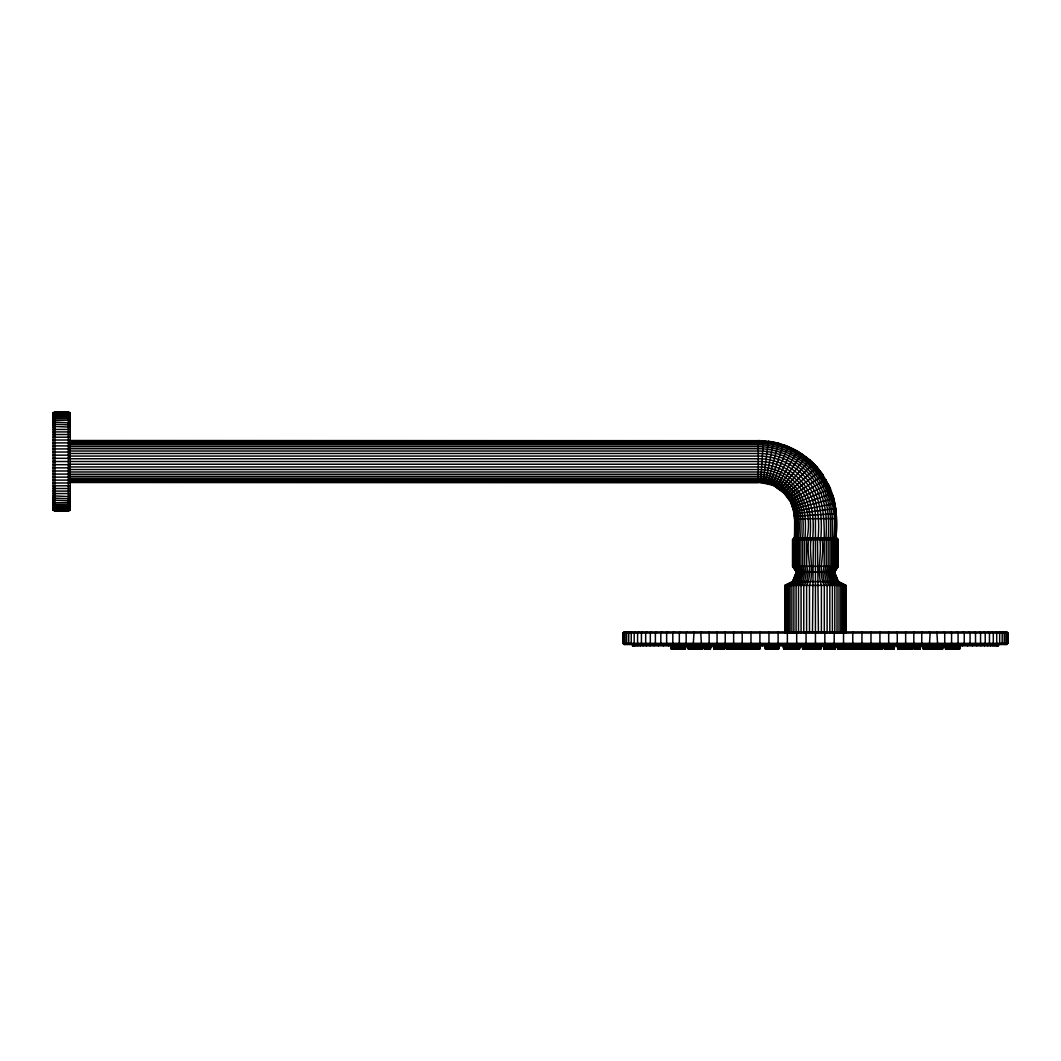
<?xml version="1.0" encoding="UTF-8"?>
<svg xmlns="http://www.w3.org/2000/svg" width="1061" height="1061" viewBox="0 0 1061 1061"><rect width="100%" height="100%" fill="white"/><g stroke="black" fill="none" stroke-linecap="round" stroke-linejoin="round"><path stroke-width="1.5" d="M69.204 440.54L758.27 440.713L758.257 482.463L69.204 482.463M785.1 633.046L785.1 585.393L792.686 581.587L796.479 572.051L792.567 566.335L792.567 539.651L794.477 537.741C795.591 521.932 795.79 502.45 782.262 491.323L809.795 459.93L797.341 451.005L783.389 444.678M795.193 537.741C796.121 522.41 796.678 504.028 784.384 492.569C777.541 485.713 767.952 481.734 758.257 481.76L69.204 481.76M797.288 537.741C798.349 521.84 798.548 502.927 785.856 491.084C778.641 483.843 768.496 479.638 758.257 479.665L69.204 479.665M798.814 537.741C799.954 521.415 799.914 502.118 786.93 490.01C779.437 482.476 768.893 478.113 758.257 478.14L69.204 478.14M802.686 537.741C804.026 520.367 803.376 500.089 789.676 487.278C781.453 479.028 769.915 474.24 758.257 474.267L69.204 474.267M804.967 537.741C806.426 519.744 805.418 498.882 791.281 485.659C782.647 476.986 770.511 471.959 758.27 471.986L69.204 471.986M810.02 537.741C811.692 518.378 809.928 496.23 794.861 482.092C785.286 472.477 771.838 466.906 758.27 466.933L69.204 466.933M812.713 537.741C814.49 517.649 812.328 494.824 796.758 480.182C786.692 470.076 772.541 464.214 758.27 464.241L69.204 464.241M806.055 631.905L806.055 644.478M824.835 644.478L824.835 631.905M788.177 446.482L772.196 485.063L760.631 482.543L763.376 440.7L778.495 443.206L768.469 441.204M796.692 631.905L796.692 644.478M813.389 537.741L812.461 633.046M834.198 644.478L834.198 631.905M673.417 649.053L673.589 645.817M676.003 649.053L676.202 645.817M677.793 649.053L677.979 645.817M681.732 649.053L681.918 645.817M684.65 649.053L684.849 645.817M690.459 649.053L690.645 645.817M694.464 649.053L694.65 645.817M697.753 649.053L697.952 645.817M708.045 649.053L708.231 647.144M709.756 649.053L709.942 645.817M716.082 649.053L716.268 645.817M721.003 649.053L721.374 644.478M724 649.053L724.199 645.817M729.093 649.053L729.186 644.478M732.408 649.053L732.594 645.817M735.326 649.053L735.512 645.817M739.888 649.053L740.074 645.817M743.589 649.053L743.774 645.817M747.62 649.053L747.806 645.817M750.604 649.053L750.79 645.817M752.236 649.053L752.435 645.817M756.599 649.053L756.785 645.817L757.063 649.053M759.145 649.053L759.331 645.817M770.259 649.053L770.458 645.817M771.214 649.053L771.413 645.817M773.602 649.053L773.801 645.817M777.554 649.053L777.753 645.817M790.949 649.053L791.148 645.817M791.625 649.053L791.838 645.817M793.787 649.053L793.973 645.817M795.936 649.053L796.201 645.817M797.912 649.053L798.097 645.817M798.867 649.053L799.052 645.817M806.333 649.053L806.466 644.478M813.031 647.144L812.832 649.053L813.097 645.817M816.214 649.053L816.506 645.817L816.89 649.053M819.185 649.053L819.371 645.817M820.206 649.053L820.405 647.144M827.54 649.053L827.726 645.817M831.134 649.053L831.32 647.144M833.548 649.053L833.734 645.817M834.689 645.817L834.503 649.053L834.437 645.817M840.299 649.053L840.498 645.817M841.466 649.053L841.652 645.817M846.492 649.053L846.691 645.817M851.081 649.053L851.267 645.817M854.503 649.053L854.689 647.144M854.887 649.053L855.086 645.817M860.219 649.053L860.405 645.817M863.853 649.053L864.039 645.817M867.911 649.053L868.11 645.817M869.277 649.053L869.463 645.817M870.909 649.053L871.108 645.817M874.596 649.053L874.794 645.817M877.924 649.053L878.11 645.817M880.166 649.053L880.351 645.817M881.227 647.144L881.028 649.053L881.227 645.817M881.916 645.817L881.81 649.053L882.182 645.817M886.731 649.053L886.916 645.817M888.826 649.053L889.012 645.817M893.402 649.053L893.587 645.817M900.736 649.053L900.908 645.817M903.322 649.053L903.508 645.817M904.609 649.053L904.794 645.817M907.208 649.053L907.394 645.817M910.471 649.053L910.656 645.817M911.465 649.053L911.651 645.817M925.431 649.053L925.616 645.817M928.415 649.053L928.6 645.817M930.417 649.053L930.616 647.144M933.76 649.053L933.945 645.817M935.311 649.053L935.537 645.817M937.951 649.053L938.149 645.817M941.956 649.053L942.155 645.817M947.765 649.053L947.95 645.817M950.683 649.053L951.014 644.478M958.401 649.053L958.587 645.817M958.998 649.053L959.29 645.817L958.958 649.053M762.992 482.782L768.443 441.389M787.368 631.905L787.368 644.478M843.522 644.478L843.614 585.393L836.572 581.587L833.057 572.051L836.572 566.335L836.572 539.651L834.821 537.741C842.474 489.877 808.707 441.509 758.27 442.132L69.204 442.132M674.292 645.817L673.974 649.053L673.589 647.144M676.56 649.053L676.891 645.817M678.35 649.053L678.682 645.817M682.289 649.053L682.621 645.817M685.207 649.053L685.539 645.817M691.016 649.053L691.348 645.817M695.021 649.053L695.34 645.817M698.31 649.053L698.642 645.817M702.554 649.053L702.886 645.817M710.313 649.053L710.645 645.817M716.639 649.053L716.971 645.817M721.56 649.053L721.891 645.817M724.557 649.053L724.888 645.817M732.965 649.053L733.297 645.817M735.883 649.053L736.215 645.817M740.445 649.053L740.777 647.144M744.146 649.053L744.477 645.817M748.177 649.053L748.509 647.144M751.161 649.053L751.493 647.144M752.793 649.053L753.124 645.817M759.703 649.053L760.034 645.817M770.83 649.053L771.148 645.817M771.771 649.053L772.355 645.817M774.159 649.053L774.49 645.817M778.111 649.053L778.442 645.817M778.469 649.053L778.801 647.144M791.506 649.053L791.838 647.144M792.182 649.053L792.514 645.817M794.344 649.053L794.676 645.817M798.469 649.053L798.8 645.817M799.424 649.053L799.755 645.817M806.89 649.053L807.196 645.817M813.389 649.053L813.721 647.144M816.771 649.053L817.089 645.817M819.742 649.053L820.073 645.817M820.763 649.053L821.095 645.817M828.097 649.053L828.469 645.817M834.105 649.053L834.437 647.144M834.715 649.053L835.034 645.817M835.06 649.053L835.392 645.817M840.856 649.053L841.041 645.817M842.023 649.053L842.288 644.478M847.049 649.053L847.381 645.817M851.638 649.053L851.837 645.817M855.06 649.053L855.391 645.817M855.445 649.053L855.776 645.817M860.776 649.053L861.108 645.817M864.41 649.053L864.742 645.817M869.834 649.053L870.166 645.817L870.153 649.053M874.94 649.053L875.272 645.817M878.481 649.053L878.813 645.817M880.723 649.053L881.054 645.817M881.585 649.053L881.916 647.144M882.367 649.053L882.699 645.817M887.288 649.053L887.619 645.817M887.58 649.053L887.911 647.144L887.487 649.053M889.383 649.053L889.715 647.144M893.959 649.053L894.29 645.817M905.484 645.817L905.166 649.053L904.794 647.144M907.765 649.053L908.097 647.144M911.028 649.053L911.359 645.817M912.022 649.053L912.354 645.817M920.02 649.053L920.351 645.817M925.988 649.053L926.319 645.817M928.972 649.053L929.303 645.817M934.317 649.053L934.648 647.144M936.24 645.817L935.868 649.053L935.537 647.144M938.508 649.053L938.839 645.817M942.513 649.053L942.844 645.817M948.322 649.053L948.653 645.817M951.24 649.053L951.571 645.817M955.192 649.053L955.51 645.817M959.555 649.053L959.887 645.817M778.111 631.905L778.111 644.478M811.36 537.741L810.989 539.651C808.959 554.784 814.278 570.752 809.49 585.393L809.49 633.046M852.779 644.478L852.779 631.905M765.326 483.166L773.509 442.039M676.772 649.053L677.157 647.144M682.488 649.053L682.873 645.817M685.804 645.817L685.419 649.053L679.438 649.053L679.067 645.817M698.523 649.053L698.894 645.817M703.058 645.817L702.674 649.053L692.17 649.053M710.897 645.817L710.512 649.053L704.703 649.053L704.318 645.817M716.838 649.053L717.223 645.817M721.772 649.053L722.156 645.817M725.154 645.817L724.769 649.053L713.801 649.053L713.416 645.817M744.358 649.053L744.729 645.817M751.36 649.053L751.745 645.817M760.286 645.817L759.901 649.053L741.307 649.053L740.923 645.817M771.029 649.053L771.413 647.144M778.323 649.053L778.801 645.817M779.053 645.817L778.681 649.053L775.273 649.053L774.888 645.817M791.718 649.053L792.103 645.817M792.395 649.053L792.766 645.817M794.543 649.053L794.928 645.817M798.668 649.053L799.052 647.144M800.007 645.817L799.636 649.053L783.628 649.053L783.257 645.817M812.965 649.053L813.349 645.817M813.601 649.053L813.973 645.817M819.941 649.053L820.405 645.817M821.347 645.817L820.975 649.053L802.593 649.053L802.209 645.817M834.304 649.053L834.689 647.144M834.914 649.053L835.299 647.144M835.644 645.817L835.272 649.053L823.8 649.053L823.416 645.817M841.068 649.053L841.439 645.817M847.633 645.817L847.262 649.053L843.044 649.053L842.659 645.817M855.259 649.053L855.643 647.144M860.975 649.053L861.36 645.817M864.994 645.817L864.609 649.053L856.519 649.053M868.68 649.053L869.065 645.817M870.047 649.053L870.418 645.817M882.951 645.817L882.58 649.053L875.63 649.053M887.792 649.053L888.163 645.817M894.542 645.817L894.158 649.053L884.436 649.053L884.065 645.817M904.078 649.053L904.463 645.817M911.227 649.053L911.611 647.144M912.606 645.817L912.221 649.053L897.725 649.053L897.341 645.817M920.616 645.817L920.232 649.053L914.052 649.053L913.667 645.817M926.187 649.053L926.571 647.144M929.171 649.053L929.555 645.817M943.096 645.817L942.725 649.053L939.675 649.053L939.29 645.817M948.972 645.817L948.521 649.053L948.269 647.144M955.391 649.053L955.775 645.817M959.171 649.053L959.542 645.817M960.139 645.817L959.767 649.053L952.34 649.053L951.956 645.817M768.946 631.905L768.946 644.478M861.943 644.478L861.943 631.905M778.442 443.379L767.633 483.697L769.901 484.386L783.323 444.851L778.495 443.206M759.901 631.905L759.901 644.478M809.357 537.741L808.8 539.651C805.883 554.691 813.641 571.415 806.599 585.393L806.599 633.046M870.988 644.478L870.988 631.905M750.976 631.905L750.976 644.478M879.914 644.478L879.914 631.905M742.209 631.905L742.209 644.478M888.68 644.478L888.68 631.905M784.954 633.046L784.954 585.393L792.567 581.587L796.387 572.051L792.686 566.335L792.686 539.651L794.583 537.741L794.662 518.789L793.96 511.588L790.909 502.582L827.713 484.439C820.79 466.721 802.302 451.204 783.323 444.851M772.196 485.063L774.358 486.044L792.832 448.591M733.628 631.905L733.628 644.478M897.261 644.478L897.261 631.905M725.233 631.905L725.233 644.478M805.564 537.741L804.662 539.651L804.662 566.335L806.466 572.051L804.662 581.587L801.068 585.393L801.068 633.046M905.656 644.478L905.656 631.905M774.358 486.044L783.867 493.073L789.623 500.58L825.935 479.612M717.064 631.905L717.064 644.478M913.826 644.478L913.826 631.905M709.133 631.905L709.133 644.478M803.8 537.741L802.739 539.651L802.739 566.335L804.861 572.051L802.739 581.587L798.509 585.393L798.509 633.046M921.757 644.478L921.757 631.905M797.341 451.005L776.373 487.317L780.312 489.957L805.843 456.681M701.454 631.905L700.764 633.046L701.454 644.478M929.436 644.478L930.126 633.046L929.436 631.905M694.053 631.905L693.324 643.337L694.053 644.478M802.143 537.741L800.936 539.651L800.936 566.335L803.349 572.051L800.936 581.587L796.095 585.393L796.095 633.046M936.85 644.478L937.566 643.337L936.85 631.905M778.389 488.577L801.678 453.71M845.935 633.046L845.935 585.393L838.323 581.587L834.503 572.051L838.323 566.335L792.567 566.335M686.931 631.905L686.162 633.046L686.162 643.337L686.931 644.478M943.958 644.478L944.728 643.337L944.728 633.046L943.958 631.905M680.128 631.905L679.319 633.046L679.319 643.337L680.128 644.478M950.762 644.478L951.571 643.337L951.571 633.046L950.762 631.905M673.655 631.905L672.807 633.046L672.807 643.337L673.655 644.478M957.234 644.478L958.083 643.337L958.083 633.046L957.234 631.905M667.515 631.905L666.64 633.046L666.64 643.337L667.515 644.478M963.375 644.478L964.25 643.337L964.25 633.046L963.375 631.905M799.238 537.741L797.766 539.651L797.766 566.335L800.71 572.051L797.766 581.587L791.877 585.393L791.877 633.046M661.746 631.905L660.817 633.046L660.817 643.337L661.746 644.478M969.144 644.478L970.072 643.337L970.072 633.046L969.144 631.905M656.335 631.905L655.38 633.046L655.38 643.337L656.335 644.478M798.018 537.741L796.426 539.651L796.426 566.335L799.596 572.051L796.426 581.587L790.087 585.393L790.087 633.046M974.555 644.478L975.51 643.337L975.51 633.046L974.555 631.905M651.308 631.905L650.327 633.046L650.327 643.337L651.308 644.478M979.582 644.478L980.563 643.337L980.563 633.046L979.582 631.905M646.679 631.905L645.672 633.046L645.672 643.337L646.679 644.478M796.957 537.741L795.273 539.651L795.273 566.335L798.641 572.051L795.273 581.587L788.548 585.393L788.548 633.046M984.21 644.478L985.218 643.337L985.218 633.046L984.21 631.905M642.462 631.905L641.428 633.046L641.428 643.337L642.462 644.478M988.428 644.478L989.462 643.337L989.462 633.046L988.428 631.905M638.656 631.905L637.595 633.046L637.595 643.337L638.656 644.478M992.234 644.478L993.295 643.337L993.295 633.046L992.234 631.905M635.274 631.905L634.199 633.046L634.199 643.337L635.274 644.478M995.616 644.478L996.703 643.337L996.703 633.046L995.616 631.905M632.329 631.905L631.229 633.046L631.229 643.337L632.329 644.478M795.379 537.741L793.562 539.651L793.562 566.335L797.209 572.051L793.562 581.587L786.267 585.393L786.267 633.046M629.823 631.905L628.709 633.046L628.709 643.337L629.823 644.478M1001.067 644.478L1002.181 643.337L1002.181 633.046L1001.067 631.905M627.767 631.905L626.64 633.046L626.64 643.337L627.767 644.478M794.888 537.741L793.018 539.651L793.018 566.335L796.758 572.051L793.018 581.587L785.538 585.393L785.538 633.046M1003.136 644.478L1004.25 643.337L1004.25 633.046L1003.136 631.905M626.149 631.905L625.022 633.046L625.022 643.337L626.149 644.478M1004.74 644.478L1005.868 643.337L1005.868 633.046L1004.74 631.905M625.009 631.905L623.868 633.046L623.868 643.337L625.009 644.478M1005.881 644.478L1007.022 643.337L1007.022 633.046L1005.881 631.905M624.319 631.905L623.178 633.046L623.178 643.337L624.319 644.478M783.867 493.073L813.522 463.432L817.023 467.158L823.243 475.262L788.522 498.458M1006.571 644.478L1007.725 643.337L1007.725 633.046L1006.571 631.905M622.94 633.046L624.08 631.905L1006.809 631.905L1007.95 633.046L1007.95 643.337L1006.809 644.478L624.08 644.478L622.94 643.337L622.94 633.046L1007.95 633.046M785.631 494.691L817.023 467.158M820.259 471.111L786.997 496.641M53.05 412.901L54.96 411.947L54.96 511.057L53.05 510.102L53.05 412.901L54.96 412.053L68.302 412.053L70.198 413.008L70.198 510.102L68.302 511.057L68.302 411.947L70.198 412.901M70.198 509.996L68.302 510.951L54.96 510.951L53.05 509.996M53.05 413.313L54.96 412.371L68.302 412.371L70.198 413.313M70.198 509.691L68.302 510.633L54.96 510.633L53.05 509.691M53.05 413.83L54.96 412.901L68.302 412.901L70.198 413.83M70.198 509.174L68.302 510.102L54.96 510.102L53.05 509.174M53.05 414.559L54.96 413.631L68.302 413.631L70.198 414.559M70.198 508.444L68.302 509.373L54.96 509.373L53.05 508.444M53.05 415.474L54.96 414.572L68.302 414.572L70.198 415.474M70.198 507.529L68.302 508.431L54.96 508.431L53.05 507.529M70.198 506.402L68.302 507.291L54.96 507.291L53.05 506.402M53.05 416.602L54.96 415.726L68.302 415.726L70.198 416.602M53.05 417.915L54.96 417.053L68.302 417.053L70.198 417.915M70.198 505.089L68.302 505.951L54.96 505.951L53.05 505.089M53.05 419.413L54.96 418.591L68.302 418.591L70.198 419.413M70.198 503.59L68.302 504.426L54.96 504.426L53.05 503.59M53.05 421.098L54.96 420.302L68.302 420.302L70.198 421.098M70.198 501.919L68.302 502.702L54.96 502.702L53.05 501.919M845.789 633.046L845.789 585.393L838.203 581.587L834.41 572.051L838.203 566.335L838.203 539.651L836.307 537.741L835.736 508.484L833.747 498.458L830.458 488.776L791.718 504.824M53.05 422.941L54.96 422.185L70.198 422.941M70.198 500.063L68.302 500.819L53.05 500.063M53.05 424.957L54.96 424.241L70.198 424.957M70.198 498.047L68.302 498.763L53.05 498.047M53.05 427.132L54.96 426.456L70.198 427.132M70.198 495.872L68.302 496.548L53.05 495.872M832.262 493.564L792.554 507.039M53.05 429.453L70.198 429.453M70.198 493.551L53.05 493.551M53.05 431.92L70.198 431.92M70.198 491.097L53.05 491.097M53.05 434.506L70.198 434.506M70.198 488.511L53.05 488.511M833.747 498.458L793.243 509.307M53.05 437.198L70.198 437.198M70.198 485.805L53.05 485.805M53.05 440.01L70.198 440.01M70.198 482.994L53.05 482.994M793.96 511.588L834.914 503.431M53.05 442.901L70.198 442.901M70.198 480.102L53.05 480.102M53.05 445.885L70.198 445.885M70.198 477.132L53.05 477.132M835.736 508.484L794.172 513.962M53.05 448.922L70.198 448.922M70.198 474.081L53.05 474.081M53.05 452.026L70.198 452.026M70.198 470.991L53.05 470.991M53.05 455.156L70.198 455.156M70.198 467.848L53.05 467.848M836.24 513.577L794.397 516.309M70.198 464.678L53.05 464.678M53.05 458.325L70.198 458.325M794.477 518.789L836.413 518.577M69.204 440.713L758.27 440.713M69.204 441.257L758.27 441.257C809.185 440.62 843.389 489.386 835.697 537.741M69.204 443.352L758.27 443.352C808.071 442.729 841.201 490.54 833.601 537.741M69.204 444.864L758.27 444.864C779.251 444.798 799.981 454.201 813.76 470.01C830.498 488.153 834.039 514.041 832.076 537.741M69.204 446.681L758.27 446.681C778.734 446.615 798.96 455.779 812.408 471.203C828.853 489.028 832.195 514.479 830.272 537.741L831.612 539.651L831.612 566.335L828.92 572.051L831.612 581.587L837.01 585.393L837.01 633.046M69.204 448.737L758.27 448.737C778.151 448.67 797.792 457.583 810.856 472.569C826.983 490.01 830.073 514.983 828.203 537.741M69.204 451.018L758.27 451.018C777.501 450.952 796.506 459.572 809.132 474.068C824.914 491.11 827.739 515.54 825.922 537.741M69.204 453.485L758.27 453.485C776.798 453.418 795.113 461.721 807.288 475.686C823.535 492.768 824.477 517.702 824.198 539.651L824.198 566.335L822.739 572.051L824.198 581.587L827.116 585.393L827.116 633.046M69.204 456.071L758.27 456.071C776.055 456.018 793.641 463.989 805.339 477.41C820.312 493.537 822.54 516.787 820.869 537.741M69.204 458.763L758.27 458.763C775.299 458.71 792.129 466.336 803.31 479.174C817.872 494.837 819.768 517.436 818.177 537.741M53.05 461.508L758.27 461.508C788.827 460.753 816.201 488.126 815.445 518.683L815.445 649.053M69.204 469.532L758.27 469.532C794.888 469.134 814.755 506.773 806.692 539.651L806.692 566.335L808.15 572.051L806.692 581.587L803.774 585.393L803.774 633.046M69.204 476.323L758.257 476.323C770.299 476.283 782.196 481.681 790.113 490.752C801.877 503.285 801.519 521.787 800.617 537.741L799.278 539.651L799.278 566.335L801.97 572.051L799.278 581.587L793.88 585.393L793.88 633.046M69.204 480.872L758.257 480.872C769.013 480.832 779.636 485.646 786.692 493.75C797.726 505.487 796.718 522.914 796.082 537.741L794.318 539.651L794.318 566.335L797.832 572.051L794.318 581.587L787.275 585.393L787.275 633.046M69.204 482.291L760.631 482.543M794.477 537.741L836.413 537.741L838.323 539.651L792.567 539.651M796.387 572.051L834.503 572.051M792.567 581.587L838.323 581.587M784.954 585.393L845.935 585.393M622.94 643.337L1007.95 643.337M697.753 646.189L697.661 649.053M701.891 646.189L701.891 649.053L702.183 645.817M742.063 646.189L742.169 649.053M785.564 646.189L785.657 649.053L785.365 645.817M787.647 646.189L787.739 649.053M833.548 646.189L833.442 649.053M844.967 646.189L845.073 649.053M919.37 646.189L919.37 649.053L919.662 645.817M940.431 646.189L940.537 649.053L940.245 645.817M670.751 645.817L670.751 647.144L685.804 647.144M687.793 645.817L687.793 647.144L698.894 647.144M703.138 647.144L699.252 647.144L699.252 645.817M704.318 647.144L710.897 647.144M713.416 647.144L725.154 647.144M726.427 645.817L726.427 647.144L744.729 647.144M744.955 647.144L760.286 647.144M764.915 645.817L764.915 647.144L779.053 647.144M783.257 647.144L784.212 647.144L784.397 649.053L784.411 645.817M800.007 647.144L784.411 647.144L784.795 649.053M802.209 647.144L821.347 647.144M823.416 647.144L835.644 647.144M837.235 645.817L837.235 647.144L843.614 647.144L843.813 649.053L843.906 646.189M843.827 645.817L843.827 647.144L847.633 647.144M848.402 645.817L848.468 647.144L864.994 647.144M865.245 645.817L865.245 647.144L882.951 647.144M884.065 647.144L894.542 647.144M897.341 647.144L912.606 647.144M913.667 647.144L920.616 647.144M922.765 645.817L922.765 647.144L943.096 647.144M945.099 645.817L945.099 647.144L960.139 647.144M678.549 649.053L671.122 649.053L670.751 647.144M736.732 649.053L740.644 649.053M774.371 649.053L765.299 649.053L764.915 647.144M842.222 649.053L837.62 649.053L837.235 647.144M951.452 649.053L945.47 649.053L945.099 647.144M758.27 440.54L763.363 440.885M760.644 482.37L765.366 482.994M809.795 459.93L813.522 463.432M836.002 537.741L837.872 539.651L837.872 566.335L834.145 572.051L837.872 581.587L845.352 585.393L845.352 633.046M998.56 631.905L999.661 633.046L999.661 643.337L998.414 645.817L632.475 645.817L632.475 644.478M835.511 537.741L837.328 539.651L837.328 566.335L833.681 572.051L837.328 581.587L844.622 585.393L844.622 633.046M833.933 537.741L835.617 539.651L835.617 566.335L832.248 572.051L835.617 581.587L842.341 585.393L842.341 633.046M832.872 537.741L834.463 539.651L834.463 566.335L831.293 572.051L834.463 581.587L840.803 585.393L840.803 633.046M831.652 537.741L833.124 539.651L833.124 566.335L830.179 572.051L833.124 581.587L839.012 585.393L839.012 633.046M828.747 537.741L829.954 539.651L829.954 566.335L827.54 572.051L829.954 581.587L834.795 585.393L834.795 633.046M827.089 537.741L828.15 539.651L828.15 566.335L826.028 572.051L828.15 581.587L832.394 585.393L832.394 633.046M825.79 479.705L830.299 488.842M825.325 537.741L826.227 539.651L826.227 566.335L824.424 572.051L826.227 581.587L829.821 585.393L829.821 633.046M828.349 484.121L830.458 488.776M832.089 493.617C837.209 507.755 836.307 522.993 836.227 537.741M821.532 537.741L822.089 539.651C825.007 554.691 817.249 571.415 824.304 585.393L824.304 633.046M935.669 649.053L935.285 645.817M930.762 649.053L930.378 645.817M922.765 647.144L923.15 649.053L938.72 649.053L939.104 645.817M916.797 647.144L917.181 649.053M915.152 649.053L914.622 645.817M908.176 649.053L907.792 645.817M904.529 647.144L904.914 649.053M901.028 649.053L900.643 645.817M898.455 649.053L898.07 645.817M891.107 649.053L890.723 645.817M889.728 649.053L889.343 645.817M871.93 647.144L872.314 649.053L871.97 645.817M872.102 649.053L871.718 645.817M870.988 649.053L870.604 645.817M865.245 647.144L865.63 649.053L875.365 649.053L875.749 645.817M857.169 649.053L856.784 645.817M852.222 647.144L852.606 649.053M851.837 647.144L852.208 649.053M848.402 647.144L848.853 649.053L855.657 649.053L856.028 645.817M843.827 647.144L844.211 649.053M837.633 647.144L838.018 649.053M831.267 649.053L830.882 645.817M828.469 647.144L828.853 649.053M807.196 647.144L807.58 649.053M795.617 649.053L795.246 645.817L795.18 649.053M788.668 649.053L788.283 645.817M786.877 649.053L786.493 645.817M768.204 647.144L768.575 649.053M767.978 649.053L767.594 645.817M765.87 645.817L766.281 649.053M756.851 649.053L756.48 645.817M754.305 649.053L753.92 645.817M748.31 649.053L747.939 645.817M737.209 647.144L737.594 649.053L737.209 644.478M729.384 649.053L729.013 645.817M726.427 647.144L726.812 649.053L736.082 649.053L736.613 645.817M707.462 649.053L707.077 645.817M705.751 649.053L705.273 645.817M699.703 649.053L699.371 644.478M695.472 649.053L694.995 645.817M695.114 649.053L694.73 645.817M687.793 647.144L688.165 649.053L691.215 649.053L691.6 645.817M673.722 649.053L673.337 645.817M819.53 537.741L819.901 539.651C821.93 554.784 816.612 570.752 821.4 585.393L821.4 633.046M956.319 649.053L955.988 645.817M952.539 649.053L952.221 645.817M945.683 649.053L945.351 645.817M939.874 649.053L939.542 645.817M931.333 645.817L931.677 649.053M930.961 649.053L930.616 645.817M926.001 647.144L926.333 649.053M923.349 649.053L923.017 645.817M917.38 649.053L917.102 644.478M915.364 649.053L915.033 645.817M914.25 649.053L913.919 645.817M908.388 649.053L908.097 645.817M900.908 647.144L901.24 649.053M898.322 645.817L898.654 649.053M897.924 649.053L897.593 645.817M889.927 649.053L889.595 645.817M884.649 649.053L884.317 645.817M875.842 649.053L875.524 645.817M871.187 649.053L870.856 645.817M865.829 649.053L865.497 645.817M861.439 647.144L861.771 649.053M858.137 649.053L857.54 645.817M857.089 645.817L857.368 649.053M856.731 649.053L856.399 645.817M852.421 649.053L852.222 645.817M849.052 649.053L848.667 645.817M844.41 649.053L844.079 645.817M843.243 649.053L842.925 645.817M838.217 649.053L837.885 645.817M837.819 649.053L837.633 645.817M831.466 649.053L831.134 645.817M829.052 649.053L828.721 645.817M825.445 649.053L825.126 645.817M823.999 649.053L823.668 645.817M817.103 649.053L816.771 645.817M814.119 649.053L813.721 645.817M810.127 649.053L809.795 645.817M807.792 649.053L807.461 645.817M804.251 649.053L803.92 645.817M802.792 649.053L802.474 645.817M795.83 649.053L795.498 645.817M788.535 647.144L788.867 649.053M787.09 649.053L786.758 645.817M784.994 649.053L784.676 645.817M783.84 649.053L783.509 645.817M775.472 649.053L775.14 645.817M768.177 649.053L767.846 645.817M766.48 649.053L766.148 645.817M765.498 649.053L765.167 645.817M748.522 649.053L748.191 645.817M745.538 649.053L745.207 645.817M741.506 649.053L741.175 645.817M737.793 649.053L737.475 645.817M736.613 647.144L736.931 649.053M732.912 647.144L733.244 649.053L733.602 645.817L733.801 649.053M729.995 645.817L730.326 649.053M729.265 647.144L729.597 649.053M727.01 649.053L726.679 645.817M718.536 647.144L718.92 649.053M714 649.053L713.788 644.478M707.342 647.144L707.674 649.053M705.95 649.053L705.631 645.817M704.902 649.053L704.57 645.817M699.915 649.053L699.584 645.817M695.34 647.144L695.671 649.053M694.995 647.144L695.313 649.053M692.382 649.053L692.051 645.817M688.377 649.053L688.045 645.817M679.65 649.053L679.319 645.817M671.334 649.053L671.003 645.817M843.522 631.905L843.694 633.046M956.876 649.053L956.69 645.817M953.096 649.053L952.911 645.817M948.972 647.144L949.157 649.053M946.24 649.053L946.041 645.817M936.24 647.144L936.425 649.053M932.234 649.053L932.035 645.817M931.333 647.144L931.518 649.053L931.081 645.817M926.89 649.053L926.571 645.817M923.906 649.053L923.72 645.817M917.937 649.053L917.752 645.817M914.622 647.144L914.807 649.053M908.945 649.053L908.746 645.817M905.484 647.144L905.683 649.053M901.797 649.053L901.704 644.478M899.211 649.053L899.025 645.817M898.296 647.144L898.481 649.053M891.877 649.053L891.678 645.817M890.484 649.053L890.298 645.817M878.442 647.144L878.641 649.053L879.065 645.817M876.399 649.053L876.2 645.817M873.07 649.053L872.885 645.817M871.744 649.053L871.558 645.817M866.386 649.053L866.2 645.817M862.328 649.053L862.142 645.817M857.089 647.144L857.288 649.053M852.978 649.053L852.792 645.817M849.556 649.053L849.357 645.817M844.967 649.053L844.781 645.817M838.774 649.053L838.588 645.817M838.19 647.144L838.376 649.053M832.023 649.053L831.837 645.817M829.609 649.053L829.423 645.817M826.015 649.053L825.816 645.817M824.556 649.053L824.424 644.478M817.66 649.053L817.461 645.817M814.689 649.053L814.49 645.817M810.684 649.053L810.485 645.817M808.349 649.053L808.15 645.817M804.808 649.053L804.609 645.817M803.363 649.053L803.164 645.817M796.201 647.144L796.387 649.053M794.41 649.053L794.225 645.817M792.063 647.144L792.262 649.053M789.424 649.053L789.238 645.817M787.647 649.053L787.448 645.817M776.029 649.053L775.843 645.817M768.734 649.053L768.549 645.817M767.037 649.053L766.851 645.817M765.87 647.144L766.055 649.053M757.62 649.053L757.421 645.817M755.074 649.053L754.875 645.817M752.779 647.144L752.965 649.053L753.376 645.817M749.079 649.053L748.894 645.817M746.095 649.053L745.91 645.817M742.063 649.053L741.878 645.817M738.363 649.053L738.164 645.817M730.883 649.053L730.697 645.817M729.968 647.144L730.154 649.053L729.743 645.817M727.567 649.053L727.382 645.817M722.475 649.053L722.289 645.817M719.477 649.053L719.292 645.817M716.971 647.144L717.156 649.053M708.231 649.053L708.032 645.817M706.52 649.053L706.454 644.478M705.273 647.144L705.459 649.053M700.472 649.053L700.273 645.817M696.228 649.053L696.043 645.817M692.939 649.053L692.74 645.817M683.125 649.053L682.939 645.817M680.207 649.053L679.876 644.478M674.292 647.144L674.478 649.053M817.5 537.741L818.429 633.046M998.202 644.478L998.202 645.817M997.539 644.478L997.539 645.817M996.438 644.478L996.438 645.817M994.9 644.478L994.9 645.817M992.937 644.478L992.937 645.817M990.536 644.478L990.536 645.817M987.725 644.478L987.725 645.817M984.489 644.478L984.489 645.817M980.855 644.478L980.855 645.817M976.81 644.478L976.81 645.817M972.393 644.478L972.393 645.817M967.579 644.478L967.579 645.817M962.407 644.478L962.407 645.817M957.645 645.817L957.645 649.053M956.889 644.478L956.889 645.817M954.82 645.817L954.621 649.053L954.529 646.189M953.866 645.817L953.866 649.053M953.202 646.189L953.202 649.053M949.927 645.817L949.927 649.053M946.996 645.817L946.996 649.053M944.834 644.478L944.834 645.817M941.2 645.817L941.2 649.053M938.322 644.478L938.322 645.817M937.195 645.817L937.195 649.053M934.9 645.817L934.516 649.053L934.648 645.817M932.99 645.817L932.99 649.053M931.518 644.478L931.518 645.817M929.661 645.817L929.661 649.053M927.646 645.817L927.646 649.053M924.675 645.817L924.675 649.053M924.449 644.478L924.449 645.817M918.707 645.817L918.707 649.053M916.677 645.817L916.677 649.053M916.028 646.189L916.028 649.053L915.723 645.817M910.882 645.817L910.882 647.144M909.516 644.478L909.701 649.053M906.439 645.817L906.439 649.053M904.211 645.817L903.879 649.053L903.839 645.817M902.553 645.817L902.553 649.053M899.98 645.817L899.98 649.053M893.68 644.478L893.68 645.817M892.633 645.817L892.633 649.053M891.253 645.817L891.253 649.053L890.988 645.817M890.59 646.189L890.59 649.053M887.871 645.817L888.057 649.053M886.625 646.189L886.625 649.053M885.962 645.817L885.962 649.053M885.471 644.478L885.471 645.817M885.312 646.189L885.312 649.053L885.007 645.817M879.397 645.817L879.397 649.053M877.089 644.478L877.155 649.053M873.84 645.817L873.84 649.053M872.672 645.817L872.672 647.144M872.513 645.817L872.513 649.053L872.182 645.817M868.8 645.817L868.468 649.053L868.561 644.478M867.155 645.817L867.155 649.053M863.084 645.817L863.084 649.053M860.113 646.189L860.113 649.053M859.901 644.478L859.901 645.817M859.45 645.817L859.45 649.053M858.787 646.189L858.787 649.053L858.495 645.817M854.689 645.817L854.795 649.053M853.734 645.817L853.734 649.053M852.474 645.817L852.474 647.144M851.147 644.478L851.147 645.817M850.312 645.817L850.312 649.053M848.72 645.817L848.72 647.144M845.736 645.817L845.736 649.053M843.614 645.817L843.614 647.144M839.543 645.817L839.543 649.053M833.376 644.478L833.376 645.817M832.779 645.817L832.779 649.053M830.378 645.817L830.378 649.053M826.771 645.817L826.771 649.053M825.325 647.144L825.325 649.053L824.861 645.817M818.416 645.817L818.416 649.053M812.394 645.817L812.209 649.053L812.209 646.189M811.44 645.817L811.44 649.053M810.06 645.817L809.875 649.053L809.543 645.817M809.105 645.817L809.105 649.053M805.564 645.817L805.564 649.053M804.119 647.144L804.119 649.053L803.668 645.817M797.514 644.478L797.514 645.817M797.143 645.817L797.143 649.053M793.018 645.817L793.018 649.053M790.193 645.817L790.193 649.053M788.602 644.478L788.403 649.053M786.32 645.817L786.32 649.053M784.212 645.817L784.212 647.144M779.742 644.478L779.742 645.817M776.798 645.817L776.798 649.053M772.846 645.817L772.846 649.053M770.989 644.478L770.989 645.817M769.504 645.817L769.504 649.053M767.806 647.144L767.806 649.053M762.328 644.478L762.328 645.817M758.376 645.817L758.376 649.053M755.83 645.817L755.83 649.053M754.689 645.817L754.49 649.053L754.185 645.817M753.801 644.478L753.734 649.053M751.493 645.817L751.48 649.053M749.835 645.817L749.835 649.053M746.864 645.817L746.864 649.053M745.419 644.478L745.419 645.817M742.833 645.817L742.833 649.053M739.119 645.817L739.119 649.053M734.557 645.817L734.557 649.053M731.639 645.817L731.639 649.053M728.337 645.817L728.337 649.053M723.244 645.817L723.244 649.053M720.247 645.817L720.247 649.053M718.536 645.817L718.589 647.144M717.926 645.817L717.926 649.053M715.326 645.817L715.326 649.053M714.557 646.189L714.557 649.053L714.371 645.817M708.987 645.817L708.987 649.053M707.342 645.817L707.276 649.053M701.228 645.817L701.228 649.053M696.997 645.817L696.997 649.053M693.695 645.817L693.695 649.053M692.568 644.478L692.568 645.817M689.69 645.817L689.69 649.053M689.04 646.189L689.04 649.053L688.748 645.817M686.056 644.478L686.056 645.817M683.894 645.817L683.894 649.053M680.963 645.817L680.963 649.053M677.024 645.817L677.024 649.053M675.247 645.817L675.247 649.053M674 644.478L674 645.817M672.647 645.817L672.647 649.053M671.998 646.189L671.998 649.053L671.706 645.817M668.483 644.478L668.483 645.817M663.311 644.478L663.311 645.817M658.496 644.478L658.496 645.817M654.08 644.478L654.08 645.817M650.035 644.478L650.035 645.817M646.401 644.478L646.401 645.817M643.165 644.478L643.165 645.817M640.353 644.478L640.353 645.817M637.953 644.478L637.953 645.817M635.99 644.478L635.99 645.817M634.451 644.478L634.451 645.817M633.351 644.478L633.351 645.817M632.688 644.478L632.688 645.817M875.484 647.144L875.153 649.053L875.524 647.144M718.721 649.053L718.284 645.817L718.668 649.053"/></g></svg>
